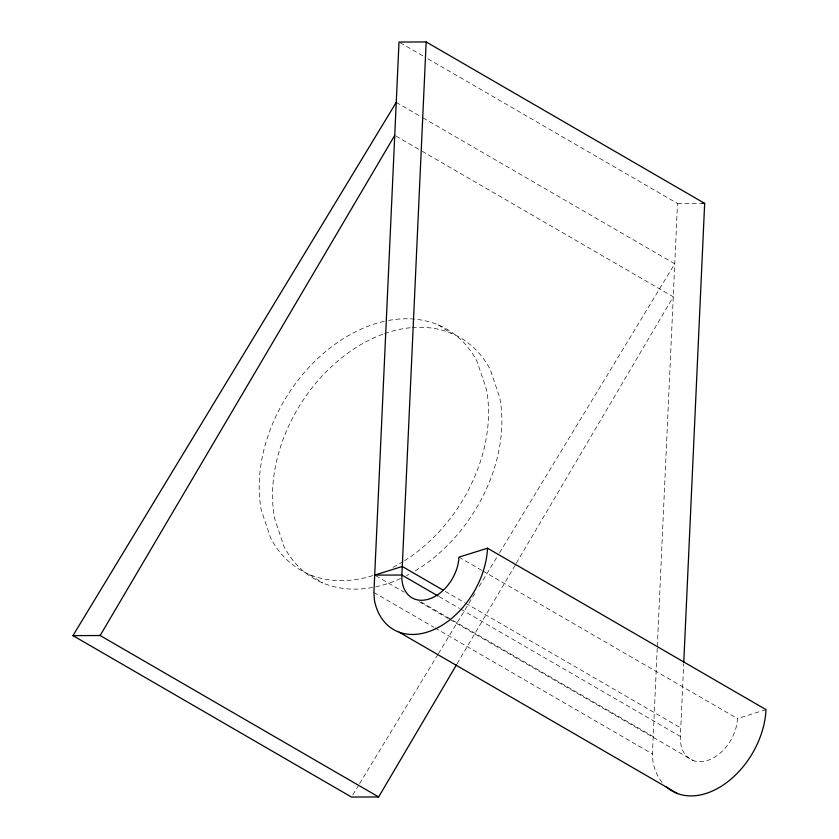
<?xml version="1.0" encoding="UTF-8"?>
<svg xmlns="http://www.w3.org/2000/svg" width="839" height="839" viewBox="0 0 839 839"><rect width="100%" height="100%" fill="white"/><g stroke="black" fill="none" stroke-linecap="round" stroke-linejoin="round"><path stroke-width="0.63" stroke-dasharray="4.2 3.15" d="M662.097 782.378A73.413 50.581 -59.9 0 1 652.962 761.875L652.417 753.936L657.252 647.698M657.315 646.397L677.503 203.468L425.037 57.136M766.028 709.637L737.481 718.583A36.706 25.285 -59.9 0 1 707.35 760.522A36.706 25.285 -59.9 0 1 680.377 736.453L683.701 663.817M457.119 663.733L515.639 564.385M516.3 563.252L673.245 296.796L420.779 150.464M352.831 794.806L358.945 784.727M359.627 783.605L437.727 654.777M438.409 653.654L475.755 592.051M479.153 586.44L498.848 553.96M499.53 552.838L674.745 263.813L422.29 117.481M677.503 203.468L702.086 203.395M400.13 42.695L423.905 56.475M396.249 102.379L421.157 116.82M395.872 136.023L419.647 149.803M458.975 557.148L481.617 570.268M482.75 570.929L737.481 718.583M445.299 591.422L464.544 602.57M465.676 603.231L680.786 727.916M439.237 596.676L459.615 608.495M460.747 609.145L680.377 736.453M375.83 575.774L404.136 592.177M421.115 602.024L653.203 736.548M419.322 601.762L448.75 618.825M449.882 619.486L693.287 760.574M373.911 592.502L433.91 627.289M435.042 627.939L652.417 753.936M438.189 324.882L451.529 333.377M309.539 574.547L322.879 583.042M412.232 327.577A140.952 102.117 -57.5 0 1 490.375 369.873L499.813 397.906A140.952 102.117 -57.5 0 1 414.246 571.401M408.845 574.442A140.952 102.117 -57.5 0 1 406.506 575.669M400.57 578.532A140.952 102.117 -57.5 0 1 284.033 546.546L274.594 518.523A140.952 102.117 -57.5 0 1 383.465 333.974M384.671 333.544A140.952 102.117 -57.5 0 1 410.953 327.682M388.562 320.446A140.952 102.117 -57.5 0 1 477.034 361.378L486.473 389.411A140.952 102.117 -57.5 0 1 404.136 560.945M403.056 561.606A140.952 102.117 -57.5 0 1 390.796 568.36M372.789 575.585A140.952 102.117 -57.5 0 1 270.693 538.051L261.254 510.028A140.952 102.117 -57.5 0 1 387.272 320.697"/><path stroke-width="1.26" d="M487.522 548.213A73.413 50.581 -59.9 0 1 434.759 629.198A73.413 50.581 -59.9 0 1 374.456 600.441L373.911 592.502L398.997 42.044L426.17 41.95L401.871 575.03A36.706 25.285 -59.9 0 0 428.855 599.088A36.706 25.285 -59.9 0 0 458.975 557.148L487.522 548.213L766.028 709.637A73.413 50.581 -59.9 0 1 727.874 781.665A73.413 50.581 -59.9 0 1 666.323 786.835M683.764 662.506L704.666 203.384L426.17 41.95M394.739 135.373L100.145 635.532L72.972 635.616L396.249 102.379M72.972 635.616L351.478 797.05L378.641 796.956L456.447 664.866M702.086 203.395L704.666 203.384M443.034 590.111L402.28 566.482L374.708 575.114L401.871 575.03L438.105 596.026M399.154 632.197L677.65 793.631M99.684 635.259L378.641 796.956"/></g></svg>
